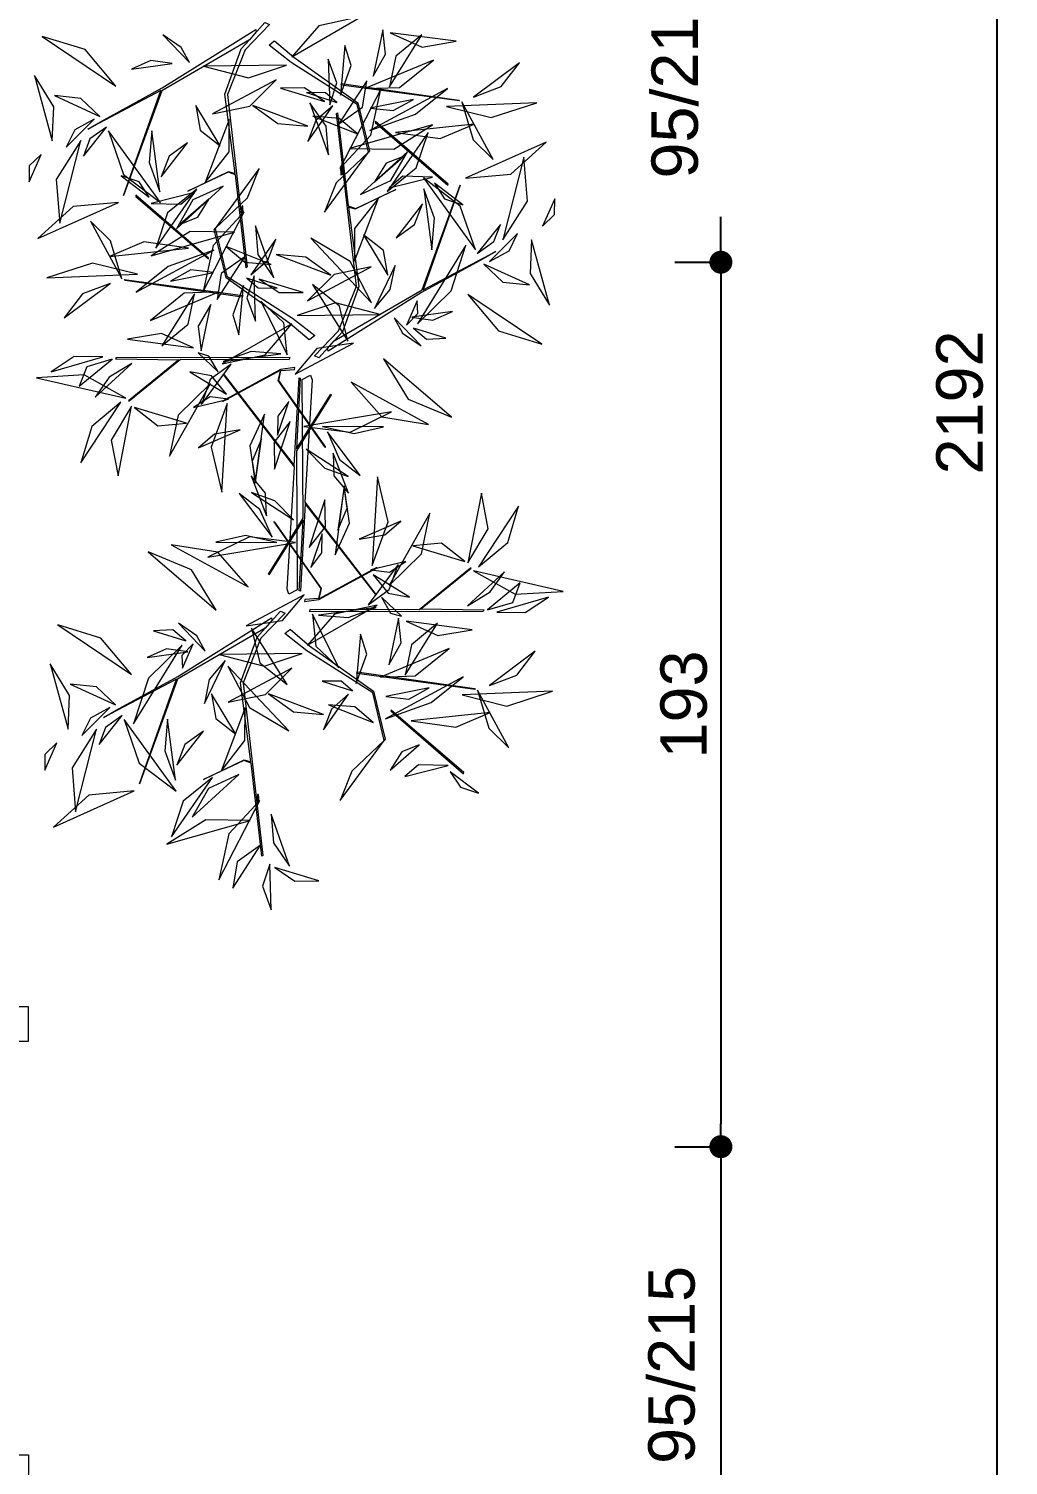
# Model space of a CAD drawing. Header units: centimetres. Extents: x 16433 to 114398, y -50094 to -12305.
# Drawn here: x 32931.3 to 33144.4, y -30132.6 to -29819.9 of the extents above; entities that cross this region are included whole.
import ezdxf

# ---------------------------------------------------------------- set-up
doc = ezdxf.new("R2010")
doc.units = ezdxf.units.CM
doc.header["$LTSCALE"] = 0.5
doc.layers.get('0').update_dxf_attribs({"linetype": 'CONTINUOUS'})
doc.layers.get('DEFPOINTS').update_dxf_attribs({"linetype": 'CONTINUOUS'})
doc.layers.add('3-BAT C-Niveau -2', color=7, linetype='CONTINUOUS')
doc.styles.add('Helvetica', font='')
doc.styles.get('Helvetica').set_extended_font_data('Helvetica')
doc.dimstyles.new('IS', dxfattribs={"dimtxt": 10.08724, "dimasz": 5.007446, "dimexe": 2, "dimexo": 10, "dimgap": 3, "dimtad": 1, "dimdec": 1, "dimtxsty": 'Helvetica', "dimblk": 'DOT', "dimblk1": 'DOT', "dimblk2": 'DOT', "dimcen": 0, "dimdle": 10, "dimazin": 0, "dimtfac": 0.8, "dimtdec": 1, "dimtix": 1, "dimtmove": 0, "dimatfit": 0, "dimldrblk": 'VW_FILLEDARROW-1', "dimfxl": 10, "dimfxlon": 1, "dimfrac": 2, "dimtolj": 1, "dimarcsym": 0})

# ---------------------------------------------------------------- blocks, each defined once
blk = doc.blocks.new('Groupe-87-1')
at = {"color": 253, "linetype": 'Continuous', "lineweight": 5, "true_color": 0xa0a0a4, "flags": 128}
for points in [[(16346.85, -47539.18), (16340.48, -47535.02), (16330.2, -47533.02), (16294.1, -47544.24), (16293.89, -47544.07), (16313.34, -47538.02), (16313.62, -47536.32), (16307.93, -47528.5), (16313.78, -47536.41), (16313.63, -47537.91), (16330.15, -47532.48), (16340.55, -47534.15), (16342.77, -47535.53), (16328.33, -47518.84), (16304.39, -47514.95), (16328.33, -47518.64), (16317.14, -47504.62), (16319.24, -47507.04), (16328.97, -47518.84), (16345.25, -47536.45), (16344.74, -47536.64), (16342.77, -47535.53), (16347.08, -47538.12)], [(16286.3, -47518.69), (16286.42, -47518.47), (16287.83, -47544.45), (16287.45, -47544.43)], [(16294.24, -47535.63), (16294.42, -47535.63), (16304.95, -47517.54), (16304.68, -47517.58)], [(16221.63, -47566.37), (16215.26, -47562.21), (16204.97, -47560.21), (16168.87, -47571.43), (16168.67, -47571.26), (16188.12, -47565.21), (16188.4, -47563.51), (16182.71, -47555.69), (16188.56, -47563.6), (16188.41, -47565.1), (16204.93, -47559.67), (16215.33, -47561.34), (16217.55, -47562.72), (16203.11, -47546.03), (16179.17, -47542.14), (16203.11, -47545.83), (16191.91, -47531.81), (16194.02, -47534.23), (16203.75, -47546.03), (16220.03, -47563.64), (16219.52, -47563.83), (16217.55, -47562.72), (16221.86, -47565.31)], [(16270.11, -47543.66), (16253.57, -47562.35), (16272.47, -47559.84), (16272.45, -47560.08), (16257.22, -47562.14), (16270.29, -47567.26), (16270.13, -47567.35), (16256.79, -47562.2), (16227.12, -47568.03), (16225.85, -47566.42), (16226.83, -47565.87), (16253.28, -47562.46), (16269.92, -47543.83)], [(16274.54, -47558.51), (16273.54, -47555.55), (16264.37, -47544.38), (16264.41, -47544.56), (16273.36, -47555.52), (16271.05, -47555.41), (16258.77, -47568.07), (16258.72, -47568.34), (16271.12, -47555.59), (16273.3, -47555.65), (16274.07, -47558.51)], [(16277.79, -47562.21), (16284.15, -47566.37), (16294.44, -47568.37), (16330.54, -47557.15), (16330.74, -47557.32), (16311.29, -47563.36), (16311.02, -47565.07), (16316.7, -47572.88), (16310.85, -47564.98), (16311, -47563.47), (16294.48, -47568.91), (16284.08, -47567.24), (16281.86, -47565.85), (16296.3, -47582.55), (16320.24, -47586.44), (16296.31, -47582.75), (16307.5, -47596.77), (16305.39, -47594.35), (16295.67, -47582.55), (16279.38, -47564.94), (16279.89, -47564.75), (16281.86, -47565.85), (16277.56, -47563.26)], [(16338.34, -47582.69), (16338.22, -47582.92), (16336.8, -47556.94), (16337.19, -47556.96)], [(16224.87, -47570.07), (16225.88, -47573.03), (16235.04, -47584.2), (16235.01, -47584.02), (16226.05, -47573.06), (16228.37, -47573.17), (16240.64, -47560.51), (16240.69, -47560.24), (16228.29, -47572.99), (16226.11, -47572.93), (16225.35, -47570.06)], [(16229.3, -47584.92), (16245.84, -47566.22), (16226.95, -47568.74), (16226.96, -47568.5), (16242.19, -47566.44), (16229.12, -47561.31), (16229.28, -47561.22), (16242.62, -47566.38), (16272.29, -47560.55), (16273.56, -47562.16), (16272.59, -47562.71), (16246.13, -47566.11), (16229.49, -47584.74)], [(16330.4, -47565.76), (16330.21, -47565.75), (16319.69, -47583.84), (16319.95, -47583.81)], [(16213.12, -47609.88), (16213, -47610.11), (16211.58, -47584.13), (16211.97, -47584.15)], [(16205.18, -47592.95), (16204.99, -47592.94), (16194.47, -47611.03), (16194.73, -47611)]]:
    blk.add_lwpolyline(points, close=True, dxfattribs=at)
for points in [[(16269.12, -47519.92), (16271.48, -47533.4), (16260.66, -47524.28), (16260.71, -47524.42), (16271.69, -47533.71), (16276.04, -47556.98), (16276.49, -47557.1), (16269.34, -47519.93), (16269.1, -47519.82), (16269.12, -47519.89)], [(16281.03, -47560.44), (16283.77, -47555.65), (16290.92, -47540.17), (16300.72, -47535.7), (16301.06, -47535.87), (16291.32, -47540.24), (16285.01, -47556.02), (16282.21, -47561.46), (16281.08, -47560.54)], [(16343.6, -47540.94), (16340.86, -47545.74), (16333.71, -47561.21), (16323.92, -47565.69), (16323.57, -47565.51), (16333.32, -47561.15), (16339.62, -47545.37), (16342.43, -47539.93), (16343.55, -47540.84)], [(16218.38, -47568.13), (16215.64, -47572.93), (16208.49, -47588.4), (16198.7, -47592.88), (16198.35, -47592.7), (16208.1, -47588.34), (16214.4, -47572.56), (16217.21, -47567.12), (16218.33, -47568.03)], [(16230.29, -47608.65), (16227.93, -47595.17), (16238.75, -47604.3), (16238.7, -47604.16), (16227.72, -47594.86), (16223.37, -47571.6), (16222.92, -47571.47), (16230.07, -47608.64), (16230.31, -47608.76), (16230.29, -47608.69)]]:
    blk.add_lwpolyline(points, dxfattribs=at)
at = {"color": 253, "linetype": 'Continuous', "lineweight": 5, "true_color": 0xa0a0a4}
for points in [[(16309.83, -47495.65, -211.21), (16306.88, -47493.59, -209.03), (16303.49, -47494.17, -206.71), (16303.49, -47494.17, -206.71), (16309.83, -47495.65, -211.21)], [(16309.83, -47495.65, -211.21), (16306.88, -47493.59, -209.03), (16303.49, -47494.17, -206.71), (16303.49, -47494.17, -206.71), (16309.83, -47495.65, -211.21)], [(16313.22, -47497.49, -212.86), (16320.49, -47496.42, -209.91), (16326.45, -47491.01, -208.14), (16326.45, -47491.01, -208.14), (16313.22, -47497.49, -212.86)], [(16313.22, -47497.49, -212.86), (16320.49, -47496.42, -209.91), (16326.45, -47491.01, -208.14), (16326.45, -47491.01, -208.14), (16313.22, -47497.49, -212.86)], [(16327.48, -47508.84, -223.66), (16334.03, -47500.82, -222.36), (16335.1, -47491.07, -219.58), (16335.1, -47491.07, -219.58), (16327.48, -47508.84, -223.66)], [(16320.34, -47506.67, -232.48), (16323.4, -47501.87, -232.45), (16322.94, -47496.1, -231.83), (16322.94, -47496.1, -231.83), (16320.34, -47506.67, -232.48)], [(16302.71, -47514.1, -215.07), (16299.98, -47504.59, -213.8), (16291.71, -47498.34, -214.42), (16291.71, -47498.34, -214.42), (16302.71, -47514.1, -215.07)], [(16314.39, -47503.58, -228.35), (16305.09, -47499.91, -229.1), (16295.87, -47502.44, -232.12), (16295.87, -47502.44, -232.12), (16314.39, -47503.58, -228.35)], [(16288.13, -47521.06, -223.19), (16288.69, -47511.05, -225.59), (16283.67, -47501.88, -225.79), (16283.67, -47501.88, -225.79), (16288.13, -47521.06, -223.19)], [(16288.13, -47521.06, -223.19), (16288.69, -47511.05, -225.59), (16283.67, -47501.88, -225.79), (16283.67, -47501.88, -225.79), (16288.13, -47521.06, -223.19)], [(16319.52, -47505.57, -232.75), (16316.46, -47501.83, -233.5), (16312.41, -47500.73, -235.42), (16312.41, -47500.73, -235.42), (16319.52, -47505.57, -232.75)], [(16261.16, -47523.64, -186.41), (16264.46, -47513.77, -187.61), (16261.89, -47503.67, -186.97), (16261.89, -47503.67, -186.97), (16261.16, -47523.64, -186.41)], [(16318.31, -47508.54, -229.3), (16315.12, -47505.45, -228.25), (16311.18, -47504.75, -226.49), (16311.18, -47504.75, -226.49), (16318.31, -47508.54, -229.3)], [(16269.06, -47517.03, -174.84), (16267.92, -47510.9, -175.45), (16263.75, -47506.59, -176.76), (16263.75, -47506.59, -176.76), (16269.06, -47517.03, -174.84)], [(16285.02, -47515.62, -215.73), (16281.67, -47510.15, -216.78), (16275.84, -47507.21, -215.22), (16275.84, -47507.21, -215.22), (16285.02, -47515.62, -215.73)], [(16285.02, -47515.62, -215.73), (16281.67, -47510.15, -216.78), (16275.84, -47507.21, -215.22), (16275.84, -47507.21, -215.22), (16285.02, -47515.62, -215.73)], [(16286.5, -47517.97, -214.21), (16294.17, -47514.01, -211.43), (16297.56, -47508.93, -206.15), (16297.56, -47508.93, -206.15), (16286.5, -47517.97, -214.21)], [(16317.59, -47509.08, -228.97), (16308.87, -47514.08, -227.8), (16304.35, -47523.09, -227.09), (16304.35, -47523.09, -227.09), (16317.59, -47509.08, -228.97)], [(16334.58, -47519.94, -172.05), (16334.36, -47515.3, -171.7), (16331.75, -47511.47, -172.02), (16331.75, -47511.47, -172.02), (16334.58, -47519.94, -172.05)], [(16334.58, -47519.94, -172.05), (16334.36, -47515.3, -171.7), (16331.75, -47511.47, -172.02), (16331.75, -47511.47, -172.02), (16334.58, -47519.94, -172.05)], [(16268.94, -47519.1, -174.58), (16266.29, -47514.01, -172.2), (16261.79, -47513.19, -168.43), (16261.79, -47513.19, -168.43), (16268.94, -47519.1, -174.58)], [(16295.77, -47530.91, -221.24), (16295.27, -47521.11, -218.96), (16290.77, -47514.38, -214.31), (16290.77, -47514.38, -214.31), (16295.77, -47530.91, -221.24)], [(16305.05, -47520.51, -211.6), (16307.94, -47517.71, -211.07), (16308.52, -47513.61, -211.1), (16308.52, -47513.61, -211.1), (16305.05, -47520.51, -211.6)], [(16188, -47524.68, -212.86), (16195.27, -47523.61, -209.91), (16201.23, -47518.2, -208.14), (16201.23, -47518.2, -208.14), (16188, -47524.68, -212.86)], [(16188, -47524.68, -212.86), (16195.27, -47523.61, -209.91), (16201.23, -47518.2, -208.14), (16201.23, -47518.2, -208.14), (16188, -47524.68, -212.86)], [(16202.25, -47536.03, -223.66), (16208.81, -47528.01, -222.36), (16209.88, -47518.26, -219.58), (16209.88, -47518.26, -219.58), (16202.25, -47536.03, -223.66)], [(16260.06, -47522.73, -186.4), (16253.68, -47517.49, -186.75), (16245.48, -47516.65, -187), (16245.48, -47516.65, -187), (16260.06, -47522.73, -186.4)], [(16268.82, -47523.51, -186.97), (16264.97, -47519.2, -187.38), (16260.09, -47517.03, -185.5), (16260.09, -47517.03, -185.5), (16268.82, -47523.51, -186.97)], [(16319.38, -47518.35, -196.26), (16312.51, -47519.07, -195.05), (16306.66, -47522.55, -196.39), (16306.66, -47522.55, -196.39), (16319.38, -47518.35, -196.26)], [(16335.47, -47523.64, -171.59), (16338.38, -47521.25, -169.03), (16340.33, -47516.79, -167.96), (16340.33, -47516.79, -167.96), (16335.47, -47523.64, -171.59)], [(16184.61, -47522.84, -211.21), (16181.66, -47520.78, -209.03), (16178.27, -47521.36, -206.71), (16178.27, -47521.36, -206.71), (16184.61, -47522.84, -211.21)], [(16184.61, -47522.84, -211.21), (16181.66, -47520.78, -209.03), (16178.27, -47521.36, -206.71), (16178.27, -47521.36, -206.71), (16184.61, -47522.84, -211.21)], [(16274.64, -47536.04, -200.41), (16276.42, -47528.65, -200.32), (16273.79, -47521.58, -200.54), (16273.79, -47521.58, -200.54), (16274.64, -47536.04, -200.41)], [(16296.37, -47536.43, -210.1), (16291.03, -47527.35, -209.96), (16284.23, -47521.57, -205.95), (16284.23, -47521.57, -205.95), (16296.37, -47536.43, -210.1)], [(16303.81, -47521.15, -202.5), (16304.83, -47527.55, -200.11), (16307.88, -47529.98, -195.35), (16307.88, -47529.98, -195.35), (16303.81, -47521.15, -202.5)], [(16195.12, -47533.86, -232.48), (16198.18, -47529.06, -232.45), (16197.71, -47523.29, -231.83), (16197.71, -47523.29, -231.83), (16195.12, -47533.86, -232.48)], [(16259.66, -47525.19, -182.25), (16251.58, -47522.21, -178.08), (16244.2, -47525.12, -173.29), (16244.2, -47525.12, -173.29), (16259.66, -47525.19, -182.25)], [(16301.04, -47540.1, -194.97), (16299.41, -47530.59, -192.57), (16292.61, -47523.29, -191.31), (16292.61, -47523.29, -191.31), (16301.04, -47540.1, -194.97)], [(16308.72, -47530.31, -201.48), (16302.47, -47525.02, -202.35), (16294.42, -47523.95, -201.76), (16294.42, -47523.95, -201.76), (16308.72, -47530.31, -201.48)], [(16318.26, -47526.49, -195.33), (16314.65, -47523.11, -195.1), (16309.93, -47522.23, -194.26), (16309.93, -47522.23, -194.26), (16318.26, -47526.49, -195.33)], [(16177.49, -47541.29, -215.07), (16174.76, -47531.78, -213.8), (16166.49, -47525.53, -214.42), (16166.49, -47525.53, -214.42), (16177.49, -47541.29, -215.07)], [(16189.17, -47530.77, -228.35), (16179.87, -47527.1, -229.1), (16170.65, -47529.63, -232.12), (16170.65, -47529.63, -232.12), (16189.17, -47530.77, -228.35)], [(16194.3, -47532.76, -232.75), (16191.24, -47529.02, -233.5), (16187.19, -47527.92, -235.42), (16187.19, -47527.92, -235.42), (16194.3, -47532.76, -232.75)], [(16259.49, -47525.88, -181.99), (16256.49, -47531.62, -181.12), (16258.22, -47537.62, -179.03), (16258.22, -47537.62, -179.03), (16259.49, -47525.88, -181.99)], [(16287.64, -47539.23, -233.25), (16285.97, -47531.86, -238.65), (16278.75, -47525.74, -241.93), (16278.75, -47525.74, -241.93), (16287.64, -47539.23, -233.25)], [(16310.41, -47535.84, -207.16), (16306.23, -47529.92, -205.48), (16299.42, -47527.57, -203.83), (16299.42, -47527.57, -203.83), (16310.41, -47535.84, -207.16)], [(16310.41, -47535.84, -207.16), (16306.23, -47529.92, -205.48), (16299.42, -47527.57, -203.83), (16299.42, -47527.57, -203.83), (16310.41, -47535.84, -207.16)], [(16300.57, -47528.2, -218.46), (16302.72, -47531.66, -216.39), (16307.16, -47533.39, -215.43), (16307.16, -47533.39, -215.43), (16300.57, -47528.2, -218.46)], [(16326.56, -47526.73, -184.69), (16321.49, -47528.64, -183.17), (16318.93, -47533.56, -181.63), (16318.93, -47533.56, -181.63), (16326.56, -47526.73, -184.69)], [(16335.28, -47526.77, -176.08), (16334.61, -47536.85, -174.79), (16338.88, -47544.48, -170.69), (16338.88, -47544.48, -170.69), (16335.28, -47526.77, -176.08)], [(16273.8, -47529.22, -189.87), (16279.46, -47533.92, -186.93), (16286.23, -47534.04, -183.27), (16286.23, -47534.04, -183.27), (16273.8, -47529.22, -189.87)], [(16291.56, -47537.27, -207.72), (16291.18, -47532.3, -206.62), (16287.99, -47528.4, -205.86), (16287.99, -47528.4, -205.86), (16291.56, -47537.27, -207.72)], [(16325.45, -47530.63, -205.3), (16328.6, -47538.27, -204.92), (16335.31, -47542.86, -203.9), (16335.31, -47542.86, -203.9), (16325.45, -47530.63, -205.3)], [(16193.09, -47535.73, -229.3), (16189.9, -47532.64, -228.25), (16185.96, -47531.94, -226.49), (16185.96, -47531.94, -226.49), (16193.09, -47535.73, -229.3)], [(16310.47, -47531.88, -188.89), (16317.97, -47535.75, -185.79), (16324.93, -47534.45, -181.22), (16324.93, -47534.45, -181.22), (16310.47, -47531.88, -188.89)], [(16192.37, -47536.27, -228.97), (16183.65, -47541.27, -227.8), (16179.13, -47550.28, -227.09), (16179.13, -47550.28, -227.09), (16192.37, -47536.27, -228.97)], [(16219.46, -47551.48, -220.09), (16227.06, -47544.61, -220.53), (16229.16, -47534.59, -219.34), (16229.16, -47534.59, -219.34), (16219.46, -47551.48, -220.09)], [(16267.66, -47541.1, -207.25), (16259.6, -47535.48, -205.29), (16250.53, -47535.31, -201.98), (16250.53, -47535.31, -201.98), (16267.66, -47541.1, -207.25)], [(16266.07, -47544.96, -215.21), (16269.34, -47541, -213.09), (16269.34, -47536.27, -210.46), (16269.34, -47536.27, -210.46), (16266.07, -47544.96, -215.21)], [(16270.48, -47542.27, -177.75), (16273.51, -47539.69, -175.38), (16273.77, -47537.21, -172.12), (16273.77, -47537.21, -172.12), (16270.48, -47542.27, -177.75)], [(16284.63, -47537.96, -229.03), (16279.43, -47536.17, -227.48), (16274.29, -47537.79, -225.66), (16274.29, -47537.79, -225.66), (16284.63, -47537.96, -229.03)], [(16305.75, -47541.35, -206.43), (16297.34, -47536.07, -204.4), (16287.09, -47535.81, -204.36), (16287.09, -47535.81, -204.36), (16305.75, -47541.35, -206.43)], [(16305.75, -47541.35, -206.43), (16297.34, -47536.07, -204.4), (16287.09, -47535.81, -204.36), (16287.09, -47535.81, -204.36), (16305.75, -47541.35, -206.43)], [(16301.06, -47535.87, -197.23), (16308.94, -47541.54, -194.28), (16315.68, -47542.81, -188.42), (16315.68, -47542.81, -188.42), (16301.06, -47535.87, -197.23)], [(16210.61, -47545.64, -212.64), (16202.16, -47539.79, -211.07), (16191.82, -47538.48, -212.06), (16191.82, -47538.48, -212.06), (16210.61, -47545.64, -212.64)], [(16210.61, -47545.64, -212.64), (16202.16, -47539.79, -211.07), (16191.82, -47538.48, -212.06), (16191.82, -47538.48, -212.06), (16210.61, -47545.64, -212.64)], [(16209.36, -47547.13, -172.05), (16209.14, -47542.49, -171.7), (16206.53, -47538.66, -172.02), (16206.53, -47538.66, -172.02), (16209.36, -47547.13, -172.05)], [(16209.36, -47547.13, -172.05), (16209.14, -47542.49, -171.7), (16206.53, -47538.66, -172.02), (16206.53, -47538.66, -172.02), (16209.36, -47547.13, -172.05)], [(16211.67, -47546.29, -213.12), (16213.51, -47543.05, -210.71), (16212.47, -47538.99, -208.62), (16212.47, -47538.99, -208.62), (16211.67, -47546.29, -213.12)], [(16211.67, -47546.29, -213.12), (16213.51, -47543.05, -210.71), (16212.47, -47538.99, -208.62), (16212.47, -47538.99, -208.62), (16211.67, -47546.29, -213.12)], [(16225.76, -47557.41, -220.85), (16231.91, -47549.49, -221.31), (16231.63, -47539.24, -222.56), (16231.63, -47539.24, -222.56), (16225.76, -47557.41, -220.85)], [(16265.09, -47545.61, -179.83), (16264.84, -47541.56, -178.67), (16261.87, -47538.47, -177.99), (16261.87, -47538.47, -177.99), (16265.09, -47545.61, -179.83)], [(16272.68, -47544.77, -207.06), (16268.57, -47540.88, -208.24), (16262.86, -47540.02, -209.24), (16262.86, -47540.02, -209.24), (16272.68, -47544.77, -207.06)], [(16296.21, -47543.35, -194.21), (16291.67, -47538.98, -192.81), (16285.92, -47539.12, -190.06), (16285.92, -47539.12, -190.06), (16296.21, -47543.35, -194.21)], [(16296.21, -47543.35, -194.21), (16291.67, -47538.98, -192.81), (16285.92, -47539.12, -190.06), (16285.92, -47539.12, -190.06), (16296.21, -47543.35, -194.21)], [(16297.61, -47538.95, -199.77), (16295.05, -47543.52, -197.57), (16295.63, -47549.23, -196.35), (16295.63, -47549.23, -196.35), (16297.61, -47538.95, -199.77)], [(16306.99, -47540.84, -203.84), (16306.89, -47540.61, -203.87), (16305.21, -47541.06, -202.04), (16305.31, -47541.27, -202.02), (16306.99, -47540.84, -203.84)], [(16328.89, -47538.91, -185.42), (16326.03, -47545.01, -185.31), (16326.67, -47551.48, -184.01), (16326.67, -47551.48, -184.01), (16328.89, -47538.91, -185.42)], [(16264.1, -47545.52, -179.52), (16254.11, -47543.86, -178.73), (16244.93, -47547.97, -177.91), (16244.93, -47547.97, -177.91), (16264.1, -47545.52, -179.52)], [(16258.98, -47549.38, -210.84), (16257.03, -47544.05, -209.98), (16253.48, -47541.17, -207.2), (16253.48, -47541.17, -207.2), (16258.98, -47549.38, -210.84)], [(16272.35, -47542.86, -178.9), (16276.06, -47551.63, -176.01), (16283.78, -47556.1, -172.29), (16283.78, -47556.1, -172.29), (16272.35, -47542.86, -178.9)], [(16272.35, -47542.86, -178.9), (16276.06, -47551.63, -176.01), (16283.78, -47556.1, -172.29), (16283.78, -47556.1, -172.29), (16272.35, -47542.86, -178.9)], [(16276.87, -47554.98, -200.44), (16276.17, -47548.56, -199.26), (16272.92, -47542.95, -200.49), (16272.92, -47542.95, -200.49), (16276.87, -47554.98, -200.44)], [(16289.98, -47544.19, -198.87), (16283.25, -47543.09, -195.41), (16279.25, -47545.23, -190.33), (16279.25, -47545.23, -190.33), (16289.98, -47544.19, -198.87)], [(16194.16, -47545.54, -196.26), (16187.29, -47546.26, -195.05), (16181.44, -47549.74, -196.39), (16181.44, -47549.74, -196.39), (16194.16, -47545.54, -196.26)], [(16211.33, -47547.94, -212.09), (16208.34, -47546.02, -209.87), (16205.65, -47546.65, -207.1), (16205.65, -47546.65, -207.1), (16211.33, -47547.94, -212.09)], [(16211.33, -47547.94, -212.09), (16208.34, -47546.02, -209.87), (16205.65, -47546.65, -207.1), (16205.65, -47546.65, -207.1), (16211.33, -47547.94, -212.09)], [(16210.25, -47550.83, -171.59), (16213.16, -47548.44, -169.03), (16215.11, -47543.98, -167.96), (16215.11, -47543.98, -167.96), (16210.25, -47550.83, -171.59)], [(16292.5, -47546.06, -183.73), (16287.51, -47545.41, -181.29), (16282.82, -47548.24, -179.52), (16282.82, -47548.24, -179.52), (16292.5, -47546.06, -183.73)], [(16291.7, -47544.66, -202.35), (16290.11, -47547.47, -200.21), (16290.82, -47551.52, -199.09), (16290.82, -47551.52, -199.09), (16291.7, -47544.66, -202.35)], [(16292.6, -47545.36, -202.12), (16296.43, -47548.4, -201.54), (16301.22, -47549.26, -202.14), (16301.22, -47549.26, -202.14), (16292.6, -47545.36, -202.12)], [(16303.24, -47544.33, -199.98), (16297.2, -47546, -200.36), (16292.89, -47550.38, -199.46), (16292.89, -47550.38, -199.46), (16303.24, -47544.33, -199.98)], [(16332.62, -47554.08, -183.47), (16334.7, -47549.24, -183.7), (16333.68, -47544.13, -184.07), (16333.68, -47544.13, -184.07), (16332.62, -47554.08, -183.47)], [(16332.62, -47554.08, -183.47), (16334.7, -47549.24, -183.7), (16333.68, -47544.13, -184.07), (16333.68, -47544.13, -184.07), (16332.62, -47554.08, -183.47)], [(16352.28, -47558.53, -178.9), (16348.57, -47549.76, -176.01), (16340.85, -47545.28, -172.29), (16340.85, -47545.28, -172.29), (16352.28, -47558.53, -178.9)], [(16352.28, -47558.53, -178.9), (16348.57, -47549.76, -176.01), (16340.85, -47545.28, -172.29), (16340.85, -47545.28, -172.29), (16352.28, -47558.53, -178.9)], [(16193.04, -47553.68, -195.33), (16189.43, -47550.3, -195.1), (16184.71, -47549.42, -194.26), (16184.71, -47549.42, -194.26), (16193.04, -47553.68, -195.33)], [(16237.14, -47565.76, -225.36), (16236.51, -47555.64, -224.7), (16230.42, -47547.61, -224), (16230.42, -47547.61, -224), (16237.14, -47565.76, -225.36)], [(16236.35, -47561.78, -183.78), (16236.63, -47554.74, -183.14), (16233.98, -47548.68, -184.94), (16233.98, -47548.68, -184.94), (16236.35, -47561.78, -183.78)], [(16276.94, -47556.33, -200.73), (16283.64, -47554.31, -197.34), (16287.34, -47548.53, -193.77), (16287.34, -47548.53, -193.77), (16276.94, -47556.33, -200.73)], [(16276.94, -47556.33, -200.73), (16283.64, -47554.31, -197.34), (16287.34, -47548.53, -193.77), (16287.34, -47548.53, -193.77), (16276.94, -47556.33, -200.73)], [(16292.01, -47547.3, -183.47), (16289.93, -47552.14, -183.7), (16290.95, -47557.26, -184.07), (16290.95, -47557.26, -184.07), (16292.01, -47547.3, -183.47)], [(16292.01, -47547.3, -183.47), (16289.93, -47552.14, -183.7), (16290.95, -47557.26, -184.07), (16290.95, -47557.26, -184.07), (16292.01, -47547.3, -183.47)], [(16295.74, -47562.48, -185.42), (16298.6, -47556.38, -185.31), (16297.96, -47549.91, -184.01), (16297.96, -47549.91, -184.01), (16295.74, -47562.48, -185.42)], [(16332.94, -47556.73, -202.35), (16334.52, -47553.92, -200.21), (16333.81, -47549.87, -199.09), (16333.81, -47549.87, -199.09), (16332.94, -47556.73, -202.35)], [(16175.81, -47567.29, -194.97), (16174.19, -47557.78, -192.57), (16167.39, -47550.48, -191.31), (16167.39, -47550.48, -191.31), (16175.81, -47567.29, -194.97)], [(16183.5, -47557.5, -201.48), (16177.24, -47552.21, -202.35), (16169.2, -47551.14, -201.76), (16169.2, -47551.14, -201.76), (16183.5, -47557.5, -201.48)], [(16209.03, -47555.47, -204.62), (16204.34, -47552.85, -205.07), (16199.03, -47552.78, -204.23), (16199.03, -47552.78, -204.23), (16209.03, -47555.47, -204.62)], [(16237.36, -47560.5, -176.88), (16242.77, -47556.77, -176.9), (16245.33, -47551.73, -174.04), (16245.33, -47551.73, -174.04), (16237.36, -47560.5, -176.88)], [(16263.31, -47553.9, -247.3), (16255.95, -47552.07, -244.69), (16248.19, -47554.72, -243.35), (16248.19, -47554.72, -243.35), (16263.31, -47553.9, -247.3)], [(16263.31, -47553.9, -247.3), (16255.95, -47552.07, -244.69), (16248.19, -47554.72, -243.35), (16248.19, -47554.72, -243.35), (16263.31, -47553.9, -247.3)], [(16257.91, -47554.27, -223.21), (16252.81, -47553.18, -222.61), (16248.38, -47554.71, -220.88), (16248.38, -47554.71, -220.88), (16257.91, -47554.27, -223.21)], [(16257.91, -47554.27, -223.21), (16252.81, -47553.18, -222.61), (16248.38, -47554.71, -220.88), (16248.38, -47554.71, -220.88), (16257.91, -47554.27, -223.21)], [(16321.4, -47557.05, -199.98), (16327.43, -47555.39, -200.36), (16331.74, -47551.01, -199.46), (16331.74, -47551.01, -199.46), (16321.4, -47557.05, -199.98)], [(16332.04, -47556.03, -202.12), (16328.2, -47552.99, -201.54), (16323.41, -47552.13, -202.14), (16323.41, -47552.13, -202.14), (16332.04, -47556.03, -202.12)], [(16327.02, -47562.43, -199.77), (16329.58, -47557.87, -197.57), (16329, -47552.16, -196.35), (16329, -47552.16, -196.35), (16327.02, -47562.43, -199.77)], [(16332.13, -47555.33, -183.73), (16337.13, -47555.97, -181.29), (16341.81, -47553.15, -179.52), (16341.81, -47553.15, -179.52), (16332.13, -47555.33, -183.73)], [(16185.19, -47563.03, -207.16), (16181.01, -47557.11, -205.48), (16174.19, -47554.76, -203.83), (16174.19, -47554.76, -203.83), (16185.19, -47563.03, -207.16)], [(16185.19, -47563.03, -207.16), (16181.01, -47557.11, -205.48), (16174.19, -47554.76, -203.83), (16174.19, -47554.76, -203.83), (16185.19, -47563.03, -207.16)], [(16201.34, -47553.92, -184.69), (16196.27, -47555.83, -183.17), (16193.71, -47560.75, -181.63), (16193.71, -47560.75, -181.63), (16201.34, -47553.92, -184.69)], [(16207.94, -47556.28, -204.31), (16199.95, -47562.58, -204.16), (16196.59, -47571.91, -202.67), (16196.59, -47571.91, -202.67), (16207.94, -47556.28, -204.31)], [(16210.06, -47553.96, -176.08), (16209.39, -47564.04, -174.79), (16213.65, -47571.67, -170.69), (16213.65, -47571.67, -170.69), (16210.06, -47553.96, -176.08)], [(16241.66, -47558.43, -161.32), (16246.48, -47557.34, -161.24), (16249.6, -47553.52, -160.95), (16249.6, -47553.52, -160.95), (16241.66, -47558.43, -161.32)], [(16241.91, -47564.35, -228.81), (16245.23, -47559.62, -229.15), (16246.04, -47554.3, -227.32), (16246.04, -47554.3, -227.32), (16241.91, -47564.35, -228.81)], [(16334.65, -47557.2, -198.87), (16341.38, -47558.3, -195.41), (16345.39, -47556.16, -190.33), (16345.39, -47556.16, -190.33), (16334.65, -47557.2, -198.87)], [(16185.25, -47559.07, -188.89), (16192.75, -47562.94, -185.79), (16199.71, -47561.64, -181.22), (16199.71, -47561.64, -181.22), (16185.25, -47559.07, -188.89)], [(16200.23, -47557.82, -205.3), (16203.38, -47565.46, -204.92), (16210.09, -47570.05, -203.9), (16210.09, -47570.05, -203.9), (16200.23, -47557.82, -205.3)], [(16217.31, -47558.56, -210.57), (16219.9, -47566.13, -206.9), (16226.27, -47569.73, -202.54), (16226.27, -47569.73, -202.54), (16217.31, -47558.56, -210.57)], [(16262.82, -47559.72, -186.16), (16257.69, -47557.08, -185.75), (16251.95, -47558.29, -185.13), (16251.95, -47558.29, -185.13), (16262.82, -47559.72, -186.16)], [(16267.04, -47558.59, -197.01), (16263.44, -47556.82, -196.39), (16259.37, -47557.52, -196.61), (16259.37, -47557.52, -196.61), (16267.04, -47558.59, -197.01)], [(16282.1, -47570.02, -210.57), (16279.52, -47562.44, -206.9), (16273.14, -47558.85, -202.54), (16273.14, -47558.85, -202.54), (16282.1, -47570.02, -210.57)], [(16282.35, -47568.79, -217.22), (16289.43, -47565.6, -219.34), (16292.96, -47558.89, -221.55), (16292.96, -47558.89, -221.55), (16282.35, -47568.79, -217.22)], [(16289.35, -47574.62, -176.08), (16290.02, -47564.54, -174.79), (16285.76, -47556.9, -170.69), (16285.76, -47556.9, -170.69), (16289.35, -47574.62, -176.08)], [(16299.18, -47570.76, -205.3), (16296.04, -47563.12, -204.92), (16289.32, -47558.52, -203.9), (16289.32, -47558.52, -203.9), (16299.18, -47570.76, -205.3)], [(16291.48, -47572.3, -204.31), (16299.47, -47566, -204.16), (16302.82, -47556.67, -202.67), (16302.82, -47556.67, -202.67), (16291.48, -47572.3, -204.31)], [(16323.57, -47565.51, -197.23), (16315.7, -47559.84, -194.28), (16308.96, -47558.57, -188.42), (16308.96, -47558.57, -188.42), (16323.57, -47565.51, -197.23)], [(16328.43, -47558.04, -194.21), (16332.96, -47562.41, -192.81), (16338.72, -47562.27, -190.06), (16338.72, -47562.27, -190.06), (16328.43, -47558.04, -194.21)], [(16328.43, -47558.04, -194.21), (16332.96, -47562.41, -192.81), (16338.72, -47562.27, -190.06), (16338.72, -47562.27, -190.06), (16328.43, -47558.04, -194.21)], [(16217.06, -47559.79, -217.22), (16209.98, -47562.98, -219.34), (16206.45, -47569.69, -221.55), (16206.45, -47569.69, -221.55), (16217.06, -47559.79, -217.22)], [(16317.64, -47560.55, -203.84), (16317.75, -47560.78, -203.87), (16319.42, -47560.33, -202.04), (16319.33, -47560.11, -202.02), (16317.64, -47560.55, -203.84)], [(16318.89, -47560.04, -206.43), (16327.29, -47565.31, -204.4), (16337.55, -47565.58, -204.36), (16337.55, -47565.58, -204.36), (16318.89, -47560.04, -206.43)], [(16318.89, -47560.04, -206.43), (16327.29, -47565.31, -204.4), (16337.55, -47565.58, -204.36), (16337.55, -47565.58, -204.36), (16318.89, -47560.04, -206.43)], [(16323.6, -47561.29, -194.97), (16325.22, -47570.79, -192.57), (16332.02, -47578.1, -191.31), (16332.02, -47578.1, -191.31), (16323.6, -47561.29, -194.97)], [(16337, -47562.16, -233.25), (16338.67, -47569.53, -238.65), (16345.89, -47575.65, -241.93), (16345.89, -47575.65, -241.93), (16337, -47562.16, -233.25)], [(16180.53, -47568.54, -206.43), (16172.12, -47563.26, -204.4), (16161.87, -47563, -204.36), (16161.87, -47563, -204.36), (16180.53, -47568.54, -206.43)], [(16180.53, -47568.54, -206.43), (16172.12, -47563.26, -204.4), (16161.87, -47563, -204.36), (16161.87, -47563, -204.36), (16180.53, -47568.54, -206.43)], [(16257.5, -47564.23, -228.81), (16254.18, -47568.96, -229.15), (16253.37, -47574.28, -227.32), (16253.37, -47574.28, -227.32), (16257.5, -47564.23, -228.81)], [(16262.28, -47562.82, -225.36), (16262.91, -47572.93, -224.7), (16268.99, -47580.97, -224), (16268.99, -47580.97, -224), (16262.28, -47562.82, -225.36)], [(16314.16, -47569.5, -188.89), (16306.66, -47565.64, -185.79), (16299.7, -47566.94, -181.22), (16299.7, -47566.94, -181.22), (16314.16, -47569.5, -188.89)], [(16314.23, -47565.55, -207.16), (16318.4, -47571.47, -205.48), (16325.22, -47573.82, -203.83), (16325.22, -47573.82, -203.83), (16314.23, -47565.55, -207.16)], [(16314.23, -47565.55, -207.16), (16318.4, -47571.47, -205.48), (16325.22, -47573.82, -203.83), (16325.22, -47573.82, -203.83), (16314.23, -47565.55, -207.16)], [(16328.27, -47564.95, -210.1), (16333.6, -47574.04, -209.96), (16340.4, -47579.82, -205.95), (16340.4, -47579.82, -205.95), (16328.27, -47564.95, -210.1)], [(16333.07, -47564.12, -207.72), (16333.45, -47569.08, -206.62), (16336.65, -47572.99, -205.86), (16336.65, -47572.99, -205.86), (16333.07, -47564.12, -207.72)], [(16340.01, -47563.42, -229.03), (16345.2, -47565.21, -227.48), (16350.34, -47563.6, -225.66), (16350.34, -47563.6, -225.66), (16340.01, -47563.42, -229.03)], [(16349.99, -47565.35, -200.41), (16348.21, -47572.74, -200.32), (16350.84, -47579.8, -200.54), (16350.84, -47579.8, -200.54), (16349.99, -47565.35, -200.41)], [(16170.98, -47570.54, -194.21), (16166.45, -47566.17, -192.81), (16160.7, -47566.31, -190.06), (16160.7, -47566.31, -190.06), (16170.98, -47570.54, -194.21)], [(16170.98, -47570.54, -194.21), (16166.45, -47566.17, -192.81), (16160.7, -47566.31, -190.06), (16160.7, -47566.31, -190.06), (16170.98, -47570.54, -194.21)], [(16181.77, -47568.03, -203.84), (16181.67, -47567.8, -203.87), (16179.99, -47568.25, -202.04), (16180.09, -47568.46, -202.02), (16181.77, -47568.03, -203.84)], [(16203.67, -47566.1, -185.42), (16200.81, -47572.2, -185.31), (16201.45, -47578.67, -184.01), (16201.45, -47578.67, -184.01), (16203.67, -47566.1, -185.42)], [(16236.59, -47568.86, -186.16), (16241.73, -47571.5, -185.75), (16247.46, -47570.29, -185.13), (16247.46, -47570.29, -185.13), (16236.59, -47568.86, -186.16)], [(16262.06, -47568.07, -176.88), (16256.64, -47571.8, -176.9), (16254.08, -47576.85, -174.04), (16254.08, -47576.85, -174.04), (16262.06, -47568.07, -176.88)], [(16263.07, -47566.8, -183.78), (16262.78, -47573.84, -183.14), (16265.43, -47579.89, -184.94), (16265.43, -47579.89, -184.94), (16263.07, -47566.8, -183.78)], [(16298.08, -47574.66, -184.69), (16303.14, -47572.74, -183.17), (16305.71, -47567.83, -181.63), (16305.71, -47567.83, -181.63), (16298.08, -47574.66, -184.69)], [(16324.06, -47573.19, -218.46), (16321.91, -47569.73, -216.39), (16317.47, -47568, -215.43), (16317.47, -47568, -215.43), (16324.06, -47573.19, -218.46)], [(16350.83, -47572.16, -189.87), (16345.17, -47567.47, -186.93), (16338.4, -47567.35, -183.27), (16338.4, -47567.35, -183.27), (16350.83, -47572.16, -189.87)], [(16178.02, -47571.52, -199.98), (16171.98, -47573.19, -200.36), (16167.67, -47577.57, -199.46), (16167.67, -47577.57, -199.46), (16178.02, -47571.52, -199.98)], [(16232.38, -47569.99, -197.01), (16235.97, -47571.76, -196.39), (16240.04, -47571.06, -196.61), (16240.04, -47571.06, -196.61), (16232.38, -47569.99, -197.01)], [(16257.75, -47570.15, -161.32), (16252.93, -47571.24, -161.24), (16249.81, -47575.05, -160.95), (16249.81, -47575.05, -160.95), (16257.75, -47570.15, -161.32)], [(16273.65, -47571.16, -220.85), (16267.5, -47579.09, -221.31), (16267.78, -47589.34, -222.56), (16267.78, -47589.34, -222.56), (16273.65, -47571.16, -220.85)], [(16315.91, -47571.08, -201.48), (16322.17, -47576.37, -202.35), (16330.21, -47577.44, -201.76), (16330.21, -47577.44, -201.76), (16315.91, -47571.08, -201.48)], [(16320.83, -47580.23, -202.5), (16319.8, -47573.84, -200.11), (16316.75, -47571.41, -195.35), (16316.75, -47571.41, -195.35), (16320.83, -47580.23, -202.5)], [(16328.86, -47570.47, -221.24), (16329.37, -47580.28, -218.96), (16333.87, -47587, -214.31), (16333.87, -47587, -214.31), (16328.86, -47570.47, -221.24)], [(16167.28, -47573.25, -183.73), (16162.29, -47572.6, -181.29), (16157.6, -47575.43, -179.52), (16157.6, -47575.43, -179.52), (16167.28, -47573.25, -183.73)], [(16166.79, -47574.49, -183.47), (16164.71, -47579.33, -183.7), (16165.73, -47584.45, -184.07), (16165.73, -47584.45, -184.07), (16166.79, -47574.49, -183.47)], [(16166.79, -47574.49, -183.47), (16164.71, -47579.33, -183.7), (16165.73, -47584.45, -184.07), (16165.73, -47584.45, -184.07), (16166.79, -47574.49, -183.47)], [(16222.47, -47572.25, -200.73), (16215.78, -47574.27, -197.34), (16212.07, -47580.05, -193.77), (16212.07, -47580.05, -193.77), (16222.47, -47572.25, -200.73)], [(16222.47, -47572.25, -200.73), (16215.78, -47574.27, -197.34), (16212.07, -47580.05, -193.77), (16212.07, -47580.05, -193.77), (16222.47, -47572.25, -200.73)], [(16227.06, -47585.72, -178.9), (16223.35, -47576.95, -176.01), (16215.63, -47572.47, -172.29), (16215.63, -47572.47, -172.29), (16227.06, -47585.72, -178.9)], [(16227.06, -47585.72, -178.9), (16223.35, -47576.95, -176.01), (16215.63, -47572.47, -172.29), (16215.63, -47572.47, -172.29), (16227.06, -47585.72, -178.9)], [(16222.54, -47573.6, -200.44), (16223.25, -47580.02, -199.26), (16226.49, -47585.63, -200.49), (16226.49, -47585.63, -200.49), (16222.54, -47573.6, -200.44)], [(16236.1, -47574.68, -247.3), (16243.46, -47576.51, -244.69), (16251.22, -47573.86, -243.35), (16251.22, -47573.86, -243.35), (16236.1, -47574.68, -247.3)], [(16236.1, -47574.68, -247.3), (16243.46, -47576.51, -244.69), (16251.22, -47573.86, -243.35), (16251.22, -47573.86, -243.35), (16236.1, -47574.68, -247.3)], [(16241.5, -47574.3, -223.21), (16246.6, -47575.4, -222.61), (16251.03, -47573.87, -220.88), (16251.03, -47573.87, -220.88), (16241.5, -47574.3, -223.21)], [(16241.5, -47574.3, -223.21), (16246.6, -47575.4, -222.61), (16251.03, -47573.87, -220.88), (16251.03, -47573.87, -220.88), (16241.5, -47574.3, -223.21)], [(16290.39, -47573.1, -204.62), (16295.07, -47575.73, -205.07), (16300.38, -47575.8, -204.23), (16300.38, -47575.8, -204.23), (16290.39, -47573.1, -204.62)], [(16306.38, -47574.9, -195.33), (16309.98, -47578.28, -195.1), (16314.71, -47579.16, -194.26), (16314.71, -47579.16, -194.26), (16306.38, -47574.9, -195.33)], [(16207.72, -47583.92, -202.35), (16209.3, -47581.11, -200.21), (16208.59, -47577.06, -199.09), (16208.59, -47577.06, -199.09), (16207.72, -47583.92, -202.35)], [(16279.95, -47577.1, -220.09), (16272.36, -47583.97, -220.53), (16270.25, -47593.99, -219.34), (16270.25, -47593.99, -219.34), (16279.95, -47577.1, -220.09)], [(16289.17, -47577.75, -171.59), (16286.26, -47580.14, -169.03), (16284.3, -47584.59, -167.96), (16284.3, -47584.59, -167.96), (16289.17, -47577.75, -171.59)], [(16307.04, -47592.31, -228.97), (16315.76, -47587.31, -227.8), (16320.28, -47578.3, -227.09), (16320.28, -47578.3, -227.09), (16307.04, -47592.31, -228.97)], [(16206.81, -47583.22, -202.12), (16202.98, -47580.18, -201.54), (16198.19, -47579.32, -202.14), (16198.19, -47579.32, -202.14), (16206.81, -47583.22, -202.12)], [(16201.8, -47589.62, -199.77), (16204.36, -47585.06, -197.57), (16203.78, -47579.35, -196.35), (16203.78, -47579.35, -196.35), (16201.8, -47589.62, -199.77)], [(16235.32, -47583.06, -179.52), (16245.3, -47584.72, -178.73), (16254.48, -47580.61, -177.91), (16254.48, -47580.61, -177.91), (16235.32, -47583.06, -179.52)], [(16240.43, -47579.19, -210.84), (16242.39, -47584.53, -209.98), (16245.93, -47587.41, -207.2), (16245.93, -47587.41, -207.2), (16240.43, -47579.19, -210.84)], [(16288.08, -47580.64, -212.09), (16291.08, -47582.56, -209.87), (16293.76, -47581.92, -207.1), (16293.76, -47581.92, -207.1), (16288.08, -47580.64, -212.09)], [(16288.08, -47580.64, -212.09), (16291.08, -47582.56, -209.87), (16293.76, -47581.92, -207.1), (16293.76, -47581.92, -207.1), (16288.08, -47580.64, -212.09)], [(16305.26, -47583.04, -196.26), (16312.12, -47582.31, -195.05), (16317.98, -47578.83, -196.39), (16317.98, -47578.83, -196.39), (16305.26, -47583.04, -196.26)], [(16319.59, -47580.87, -211.6), (16316.7, -47583.68, -211.07), (16316.12, -47587.78, -211.1), (16316.12, -47587.78, -211.1), (16319.59, -47580.87, -211.6)], [(16336.5, -47580.33, -223.19), (16335.94, -47590.33, -225.59), (16340.96, -47599.5, -225.79), (16340.96, -47599.5, -225.79), (16336.5, -47580.33, -223.19)], [(16336.5, -47580.33, -223.19), (16335.94, -47590.33, -225.59), (16340.96, -47599.5, -225.79), (16340.96, -47599.5, -225.79), (16336.5, -47580.33, -223.19)], [(16209.43, -47584.39, -198.87), (16216.16, -47585.49, -195.41), (16220.17, -47583.35, -190.33), (16220.17, -47583.35, -190.33), (16209.43, -47584.39, -198.87)], [(16226.73, -47583.81, -207.06), (16230.85, -47587.69, -208.24), (16236.55, -47588.55, -209.24), (16236.55, -47588.55, -209.24), (16226.73, -47583.81, -207.06)], [(16233.34, -47583.62, -215.21), (16230.07, -47587.57, -213.09), (16230.07, -47592.3, -210.46), (16230.07, -47592.3, -210.46), (16233.34, -47583.62, -215.21)], [(16234.33, -47582.97, -179.83), (16234.58, -47587.02, -178.67), (16237.54, -47590.11, -177.99), (16237.54, -47590.11, -177.99), (16234.33, -47582.97, -179.83)], [(16287.74, -47582.29, -213.12), (16285.9, -47585.53, -210.71), (16286.94, -47589.58, -208.62), (16286.94, -47589.58, -208.62), (16287.74, -47582.29, -213.12)], [(16287.74, -47582.29, -213.12), (16285.9, -47585.53, -210.71), (16286.94, -47589.58, -208.62), (16286.94, -47589.58, -208.62), (16287.74, -47582.29, -213.12)], [(16288.8, -47582.94, -212.64), (16297.26, -47588.79, -211.07), (16307.59, -47590.1, -212.06), (16307.59, -47590.1, -212.06), (16288.8, -47582.94, -212.64)], [(16288.8, -47582.94, -212.64), (16297.26, -47588.79, -211.07), (16307.59, -47590.1, -212.06), (16307.59, -47590.1, -212.06), (16288.8, -47582.94, -212.64)], [(16290.05, -47581.45, -172.05), (16290.27, -47586.08, -171.7), (16292.89, -47589.92, -172.02), (16292.89, -47589.92, -172.02), (16290.05, -47581.45, -172.05)], [(16290.05, -47581.45, -172.05), (16290.27, -47586.08, -171.7), (16292.89, -47589.92, -172.02), (16292.89, -47589.92, -172.02), (16290.05, -47581.45, -172.05)], [(16338.13, -47583.42, -214.21), (16330.46, -47587.38, -211.43), (16327.07, -47592.46, -206.15), (16327.07, -47592.46, -206.15), (16338.13, -47583.42, -214.21)], [(16198.35, -47592.7, -197.23), (16190.48, -47587.03, -194.28), (16183.74, -47585.76, -188.42), (16183.74, -47585.76, -188.42), (16198.35, -47592.7, -197.23)], [(16228.93, -47586.3, -177.75), (16225.9, -47588.89, -175.38), (16225.64, -47591.37, -172.12), (16225.64, -47591.37, -172.12), (16228.93, -47586.3, -177.75)], [(16231.75, -47587.48, -207.25), (16239.81, -47593.09, -205.29), (16248.88, -47593.26, -201.98), (16248.88, -47593.26, -201.98), (16231.75, -47587.48, -207.25)], [(16321.92, -47587.28, -215.07), (16324.65, -47596.8, -213.8), (16332.92, -47603.05, -214.42), (16332.92, -47603.05, -214.42), (16321.92, -47587.28, -215.07)], [(16339.61, -47585.76, -215.73), (16342.97, -47591.24, -216.78), (16348.79, -47594.17, -215.22), (16348.79, -47594.17, -215.22), (16339.61, -47585.76, -215.73)], [(16339.61, -47585.76, -215.73), (16342.97, -47591.24, -216.78), (16348.79, -47594.17, -215.22), (16348.79, -47594.17, -215.22), (16339.61, -47585.76, -215.73)], [(16211.78, -47589.35, -233.25), (16213.45, -47596.72, -238.65), (16220.67, -47602.84, -241.93), (16220.67, -47602.84, -241.93), (16211.78, -47589.35, -233.25)], [(16214.78, -47590.61, -229.03), (16219.98, -47592.4, -227.48), (16225.12, -47590.79, -225.66), (16225.12, -47590.79, -225.66), (16214.78, -47590.61, -229.03)], [(16203.05, -47592.14, -210.1), (16208.38, -47601.23, -209.96), (16215.18, -47607.01, -205.95), (16215.18, -47607.01, -205.95), (16203.05, -47592.14, -210.1)], [(16207.85, -47591.31, -207.72), (16208.23, -47596.27, -206.62), (16211.43, -47600.18, -205.86), (16211.43, -47600.18, -205.86), (16207.85, -47591.31, -207.72)], [(16224.77, -47592.54, -200.41), (16222.99, -47599.93, -200.32), (16225.62, -47606.99, -200.54), (16225.62, -47606.99, -200.54), (16224.77, -47592.54, -200.41)], [(16239.92, -47602.69, -181.99), (16242.92, -47596.96, -181.12), (16241.19, -47590.96, -179.03), (16241.19, -47590.96, -179.03), (16239.92, -47602.69, -181.99)], [(16297.16, -47592.55, -223.66), (16290.6, -47600.57, -222.36), (16289.54, -47610.31, -219.58), (16289.54, -47610.31, -219.58), (16297.16, -47592.55, -223.66)], [(16306.32, -47592.85, -229.3), (16309.51, -47595.94, -228.25), (16313.45, -47596.63, -226.49), (16313.45, -47596.63, -226.49), (16306.32, -47592.85, -229.3)], [(16198.84, -47600.38, -218.46), (16196.69, -47596.92, -216.39), (16192.25, -47595.19, -215.43), (16192.25, -47595.19, -215.43), (16198.84, -47600.38, -218.46)], [(16225.61, -47599.35, -189.87), (16219.95, -47594.66, -186.93), (16213.18, -47594.54, -183.27), (16213.18, -47594.54, -183.27), (16225.61, -47599.35, -189.87)], [(16304.3, -47594.72, -232.48), (16301.23, -47599.52, -232.45), (16301.7, -47605.29, -231.83), (16301.7, -47605.29, -231.83), (16304.3, -47594.72, -232.48)], [(16305.11, -47595.81, -232.75), (16308.17, -47599.56, -233.5), (16312.23, -47600.65, -235.42), (16312.23, -47600.65, -235.42), (16305.11, -47595.81, -232.75)], [(16195.61, -47607.42, -202.5), (16194.58, -47601.03, -200.11), (16191.53, -47598.6, -195.35), (16191.53, -47598.6, -195.35), (16195.61, -47607.42, -202.5)], [(16203.64, -47597.66, -221.24), (16204.15, -47607.47, -218.96), (16208.65, -47614.19, -214.31), (16208.65, -47614.19, -214.31), (16203.64, -47597.66, -221.24)], [(16310.24, -47597.81, -228.35), (16319.55, -47601.48, -229.1), (16328.76, -47598.95, -232.12), (16328.76, -47598.95, -232.12), (16310.24, -47597.81, -228.35)], [(16230.59, -47605.07, -186.97), (16234.44, -47609.37, -187.38), (16239.33, -47611.55, -185.5), (16239.33, -47611.55, -185.5), (16230.59, -47605.07, -186.97)], [(16238.26, -47604.94, -186.41), (16234.95, -47614.81, -187.61), (16237.52, -47624.91, -186.97), (16237.52, -47624.91, -186.97), (16238.26, -47604.94, -186.41)], [(16239.35, -47605.84, -186.4), (16245.73, -47611.09, -186.75), (16253.94, -47611.93, -187), (16253.94, -47611.93, -187), (16239.35, -47605.84, -186.4)], [(16239.76, -47603.39, -182.25), (16247.83, -47606.36, -178.08), (16255.21, -47603.45, -173.29), (16255.21, -47603.45, -173.29), (16239.76, -47603.39, -182.25)], [(16311.41, -47603.9, -212.86), (16304.14, -47604.97, -209.91), (16298.18, -47610.38, -208.14), (16298.18, -47610.38, -208.14), (16311.41, -47603.9, -212.86)], [(16311.41, -47603.9, -212.86), (16304.14, -47604.97, -209.91), (16298.18, -47610.38, -208.14), (16298.18, -47610.38, -208.14), (16311.41, -47603.9, -212.86)], [(16314.81, -47605.73, -211.21), (16317.76, -47607.8, -209.03), (16321.14, -47607.22, -206.71), (16321.14, -47607.22, -206.71), (16314.81, -47605.73, -211.21)], [(16314.81, -47605.73, -211.21), (16317.76, -47607.8, -209.03), (16321.14, -47607.22, -206.71), (16321.14, -47607.22, -206.71), (16314.81, -47605.73, -211.21)], [(16194.37, -47608.06, -211.6), (16191.48, -47610.87, -211.07), (16190.9, -47614.97, -211.1), (16190.9, -47614.97, -211.1), (16194.37, -47608.06, -211.6)], [(16211.28, -47607.52, -223.19), (16210.72, -47617.52, -225.59), (16215.74, -47626.69, -225.79), (16215.74, -47626.69, -225.79), (16211.28, -47607.52, -223.19)], [(16211.28, -47607.52, -223.19), (16210.72, -47617.52, -225.59), (16215.74, -47626.69, -225.79), (16215.74, -47626.69, -225.79), (16211.28, -47607.52, -223.19)], [(16230.47, -47609.48, -174.58), (16233.12, -47614.57, -172.2), (16237.62, -47615.38, -168.43), (16237.62, -47615.38, -168.43), (16230.47, -47609.48, -174.58)], [(16212.91, -47610.61, -214.21), (16205.24, -47614.57, -211.43), (16201.85, -47619.65, -206.15), (16201.85, -47619.65, -206.15), (16212.91, -47610.61, -214.21)], [(16230.35, -47611.55, -174.84), (16231.49, -47617.67, -175.45), (16235.66, -47621.99, -176.76), (16235.66, -47621.99, -176.76), (16230.35, -47611.55, -174.84)], [(16214.39, -47612.95, -215.73), (16217.74, -47618.43, -216.78), (16223.57, -47621.36, -215.22), (16223.57, -47621.36, -215.22), (16214.39, -47612.95, -215.73)], [(16214.39, -47612.95, -215.73), (16217.74, -47618.43, -216.78), (16223.57, -47621.36, -215.22), (16223.57, -47621.36, -215.22), (16214.39, -47612.95, -215.73)]]:
    blk.add_polyline3d(points, dxfattribs=at)
blk = doc.blocks.new('Groupe-89-1')
at = {"color": 7, "linetype": 'Continuous', "lineweight": 13, "flags": 128}
for points in [[(16028.83, -47541.01), (16011.4, -47448.96), (16014.34, -47448.4), (16031.78, -47540.45)], [(16127.02, -47527.47), (16126.1, -47522.6), (16120.21, -47523.72), (16120.58, -47525.67), (16119.1, -47525.95), (16119.65, -47528.87)], [(16023.86, -47547.01), (16022.93, -47542.13), (16028.83, -47541.01), (16029.2, -47542.97), (16030.67, -47542.69), (16031.23, -47545.62)]]:
    blk.add_lwpolyline(points, close=True, dxfattribs=at)
at = {"color": 7, "linetype": 'Continuous', "lineweight": 13}
blk.add_arc((16028.62, -47540.3), 93, 10.7236, 98.8173, dxfattribs=at)
blk = doc.blocks.new('_DOT')
at = {"color": 0, "linetype": 'ByBlock', "lineweight": -2}
blk.add_line((-0.5, 0), (-1, 0), dxfattribs=at)
at = {"color": 0, "linetype": 'ByBlock', "const_width": 0.5}
blk.add_lwpolyline([(-0.25, 0, 1), (0.25, 0, 1)], format="xyb", close=True, dxfattribs=at)
blk = doc.blocks.new('*D2452')
at = {"layer": '3-BAT C-Niveau -2', "color": 0, "linetype": 'Continuous', "lineweight": -2, "transparency": 16777216}
for p, q in [((33131.88, -28805.01), (33143.88, -28805.01)), ((33141.88, -28810.02), (33141.88, -30992.43)), ((33131.88, -30997.44), (33143.88, -30997.44))]:
    blk.add_line(p, q, dxfattribs=at)
at = {"layer": 'DEFPOINTS', "color": 0, "linetype": 'Continuous', "transparency": 16777216}
for p in [(32689.29, -28805.01), (32631.28, -30997.44), (33141.88, -30997.44)]:
    blk.add_point(p, dxfattribs=at)
at = {"layer": '3-BAT C-Niveau -2', "color": 0, "linetype": 'Continuous', "lineweight": -2, "transparency": 16777216, "xscale": 5.007446289062499, "yscale": 5.007446289062499, "zscale": 5.007446289062499}
for p, rotation in [((33141.88, -28805.01), 90), ((33141.88, -30997.44), 270)]:
    blk.add_blockref('_DOT', p, dxfattribs=dict(at, rotation=rotation))
at = {"layer": '3-BAT C-Niveau -2', "color": 0, "linetype": 'Continuous', "lineweight": 5, "transparency": 16777216, "insert": (33133.84, -29901.22), "char_height": 10.087, "attachment_point": 5, "rotation": 90, "style": 'Helvetica'}
blk.add_mtext('\\A1;2192', dxfattribs=at)
blk = doc.blocks.new('VW_FILLEDARROW-1')
at = {"color": 0, "linetype": 'Continuous', "lineweight": 5, "flags": 128}
blk.add_lwpolyline([(-1.997, 0.535), (0, 0), (-1.997, -0.535)], close=True, dxfattribs=at)
blk = doc.blocks.new('*D2483')
at = {"layer": '3-BAT C-Niveau -2', "color": 0, "linetype": 'Continuous', "lineweight": -2, "transparency": 16777216}
for p, q in [((33071.88, -30063.21), (33083.88, -30063.21)), ((33081.88, -30068.22), (33081.88, -30153.2)), ((33071.88, -30158.21), (33083.88, -30158.21))]:
    blk.add_line(p, q, dxfattribs=at)
at = {"layer": 'DEFPOINTS', "color": 0, "linetype": 'Continuous', "transparency": 16777216}
for p in [(32629.21, -30063.21), (32629.21, -30158.21), (33081.88, -30158.21)]:
    blk.add_point(p, dxfattribs=at)
at = {"layer": '3-BAT C-Niveau -2', "color": 0, "linetype": 'Continuous', "lineweight": -2, "transparency": 16777216, "xscale": 5.007446289062499, "yscale": 5.007446289062499, "zscale": 5.007446289062499}
for p, rotation in [((33081.88, -30063.21), 90), ((33081.88, -30158.21), 270)]:
    blk.add_blockref('_DOT', p, dxfattribs=dict(at, rotation=rotation))
at = {"layer": '3-BAT C-Niveau -2', "color": 0, "linetype": 'Continuous', "lineweight": 5, "transparency": 16777216, "insert": (33071.2, -30110.71), "char_height": 10.087, "attachment_point": 5, "rotation": 90, "style": 'Helvetica'}
blk.add_mtext('\\A1;95/215', dxfattribs=at)
blk = doc.blocks.new('*D2484')
at = {"layer": '3-BAT C-Niveau -2', "color": 0, "linetype": 'Continuous', "lineweight": -2, "transparency": 16777216}
for p, q in [((33071.88, -29870.69), (33083.88, -29870.69)), ((33081.88, -29875.7), (33081.88, -30058.2)), ((33071.88, -30063.21), (33083.88, -30063.21))]:
    blk.add_line(p, q, dxfattribs=at)
at = {"layer": 'DEFPOINTS', "color": 0, "linetype": 'Continuous', "transparency": 16777216}
for p in [(32627.3, -29870.69), (32629.21, -30063.21), (33081.88, -30063.21)]:
    blk.add_point(p, dxfattribs=at)
at = {"layer": '3-BAT C-Niveau -2', "color": 0, "linetype": 'Continuous', "lineweight": -2, "transparency": 16777216, "xscale": 5.007446289062499, "yscale": 5.007446289062499, "zscale": 5.007446289062499}
for p, rotation in [((33081.88, -29870.69), 90), ((33081.88, -30063.21), 270)]:
    blk.add_blockref('_DOT', p, dxfattribs=dict(at, rotation=rotation))
at = {"layer": '3-BAT C-Niveau -2', "color": 0, "linetype": 'Continuous', "lineweight": 5, "transparency": 16777216, "insert": (33073.84, -29966.95), "char_height": 10.087, "attachment_point": 5, "rotation": 90, "style": 'Helvetica'}
blk.add_mtext('\\A1;193', dxfattribs=at)
blk = doc.blocks.new('*D2485')
at = {"layer": '3-BAT C-Niveau -2', "color": 0, "linetype": 'Continuous', "lineweight": -2, "transparency": 16777216}
for p, q in [((33071.88, -29775.43), (33083.88, -29775.43)), ((33081.88, -29780.44), (33081.88, -29801.03)), ((33081.88, -29865.69), (33081.88, -29860.83)), ((33071.88, -29870.69), (33083.88, -29870.69))]:
    blk.add_line(p, q, dxfattribs=at)
at = {"layer": 'DEFPOINTS', "color": 0, "linetype": 'Continuous', "transparency": 16777216}
for p in [(32629.28, -29775.43), (32627.3, -29870.69), (33081.88, -29870.69)]:
    blk.add_point(p, dxfattribs=at)
at = {"layer": '3-BAT C-Niveau -2', "color": 0, "linetype": 'Continuous', "lineweight": -2, "transparency": 16777216, "xscale": 5.007446289062499, "yscale": 5.007446289062499, "zscale": 5.007446289062499}
for p, rotation in [((33081.88, -29775.43), 90), ((33081.88, -29870.69), 270)]:
    blk.add_blockref('_DOT', p, dxfattribs=dict(at, rotation=rotation))
at = {"layer": '3-BAT C-Niveau -2', "color": 0, "linetype": 'Continuous', "lineweight": 5, "transparency": 16777216, "insert": (33071.9, -29830.93), "char_height": 10.087, "attachment_point": 5, "rotation": 90, "style": 'Helvetica'}
blk.add_mtext('\\A1;95/215', dxfattribs=at)

msp = doc.modelspace()

# ---------------------------------------------------------------- block references
at = {"layer": '3-BAT C-Niveau -2', "color": 7, "rotation": 79.27640525614329}
for name in ['Groupe-87-1', 'Groupe-89-1']:
    msp.add_blockref(name, (-16766.963, -37034.655), dxfattribs=at)

# ---------------------------------------------------------------- dimensions: what is measured, and where the dimension line sits
at = {"layer": '3-BAT C-Niveau -2', "color": 7, "linetype": 'Continuous', "lineweight": 5}
for base, p1, p2, override, picture, middle in [((33141.882, -30997.435), (32689.289, -28805.012), (32631.279, -30997.435), {"dimtxt": 10.08724, "dimdec": 0, "dimpost": '<>', "dimtxsty": 'Helvetica', "dimtmove": 2}, '*D2452', (33133.839, -29901.223)), ((33081.882, -30063.208), (32627.302, -29870.694), (32629.209, -30063.208), {"dimtxt": 10.08724, "dimdec": 0, "dimpost": '<>', "dimtxsty": 'Helvetica', "dimtmove": 2}, '*D2484', (33073.839, -29966.951)), ((33081.882, -30158.208), (32629.209, -30063.208), (32629.209, -30158.208), {"dimtxt": 10.08724, "dimdec": 0, "dimpost": '<>/215', "dimtxsty": 'Helvetica', "dimtmove": 2}, '*D2483', (33071.197, -30110.708))]:
    dim = msp.add_linear_dim(base=base, p1=p1, p2=p2, angle=90, dimstyle='IS', override=override, dxfattribs=at)
    dim.commit()
    dim.dimension.update_dxf_attribs({"geometry": picture, "text_midpoint": middle})
dim = msp.add_linear_dim(base=(33081.882, -29870.694), p1=(32629.279, -29775.434), p2=(32627.302, -29870.694), angle=90, dimstyle='IS', override={"dimtxt": 10.08724, "dimdec": 0, "dimpost": '<>/215', "dimtxsty": 'Helvetica', "dimtmove": 2}, dxfattribs=at)
dim.commit()
dim.dimension.update_dxf_attribs({"geometry": '*D2485', "text_midpoint": (33071.897, -29830.933), "dimtype": 160})

doc.saveas('drawing.dxf')
